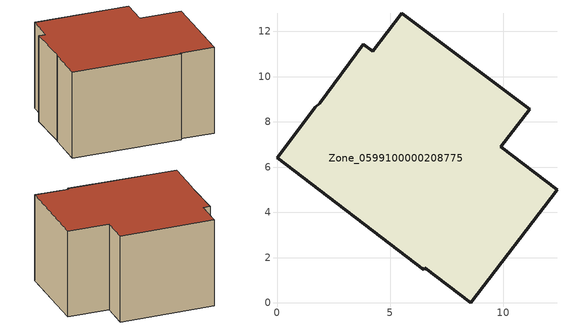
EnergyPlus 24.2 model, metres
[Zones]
Zone_0599100000208775
 floor ground (C_G): 5.51,12.8 11.17,8.56 9.9,6.89 12.38,5 8.56,0 6.54,1.54 6.48,1.45 0,6.4 1.69,8.63 1.9,8.83 3.82,11.44 4.24,11.13 z0
 wall outside (C_F): 11.17,8.56 5.51,12.8 4.24,11.13 3.82,11.44 1.9,8.83 1.69,8.63 0,6.4 6.48,1.45 6.54,1.54 8.56,0 12.38,5 9.9,6.89 11.17,8.56 z0:6.65
 roof outside (C_R): 1.9,8.83 1.69,8.63 0,6.4 6.48,1.45 6.54,1.54 8.56,0 12.38,5 9.9,6.89 11.17,8.56 5.51,12.8 4.24,11.13 3.82,11.44 z6.65
[BUILDING]
Pand.0599100000208775: North Axis=0; Terrain=City; Loads Convergence Tolerance Value=0.04; Temperature Convergence Tolerance Value=0.4; Solar Distribution=FullExterior; Maximum Number of Warmup Days=25; Minimum Number of Warmup Days=1
[Site:Location]
Rotterdam.The.Hague.AP_ZH_NLD Design_Conditions: Latitude=51.96; Longitude=4.45; Time Zone=1; Elevation=-4.5
[SITE:GROUNDTEMPERATURE:BUILDINGSURFACE]
18, 18, 18, 18, 18, 18, 18, 18, 18, 18, 18, 18
[MATERIAL] Thermal Absorptance=0.9; Solar Absorptance=0.7; Visible Absorptance=0.7
Name | Roughness | Thickness | Conductivity | Density | Specific Heat
G.D.1965 | MediumSmooth | 0.15 | 1 | 540 | 1210
F.D.1965 | Rough | 0.3 | 0.857143 | 1920 | 840
R.D.1965 | MediumRough | 0.2 | 0.08 | 1500 | 1000
[CONSTRUCTION]
C_G: G.D.1965
C_F: F.D.1965
C_R: R.D.1965
[ZONE]
Zone_0599100000208775: Type=1; Multiplier=1; Ceiling Height=Autocalculate; Volume=Autocalculate; Floor Area=autocalculate; Part of Total Floor Area=Yes
[ZONEINFILTRATION:DESIGNFLOWRATE]
Infil_Zone_0599100000208775: Zone or ZoneList or Space or SpaceList=Zone_0599100000208775; Schedule=AlwaysOn; Design Flow Rate Calculation Method=Flow/Area; Flow Rate per Floor Area=0.0042; Constant Term Coefficient=1; Temperature Term Coefficient=0; Velocity Term Coefficient=0; Velocity Squared Term Coefficient=0
[HVACTEMPLATE:ZONE:IDEALLOADSAIRSYSTEM]
Zone_0599100000208775: Maximum Heating Supply Air Temperature=50; Minimum Cooling Supply Air Temperature=13; Maximum Heating Supply Air Humidity Ratio=0.0156; Minimum Cooling Supply Air Humidity Ratio=0.0077; Heating Limit=NoLimit; Cooling Limit=NoLimit; Dehumidification Control Type=ConstantSensibleHeatRatio; Cooling Sensible Heat Ratio=0.7; Dehumidification Setpoint=60; Humidification Control Type=None; Humidification Setpoint=30; Outdoor Air Method=None; Outdoor Air Flow Rate per Person=0.00944; Outdoor Air Flow Rate per Zone Floor Area=0; Outdoor Air Flow Rate per Zone=0; Demand Controlled Ventilation Type=None; Outdoor Air Economizer Type=NoEconomizer; Heat Recovery Type=None; Sensible Heat Recovery Effectiveness=0.7; Latent Heat Recovery Effectiveness=0.65
[ZONECONTROL:THERMOSTAT]
ThermostatControl_Zone_0599100000208775: Zone or ZoneList=Zone_0599100000208775; Control Type Schedule=DualSetpointControlType; Control 1=Thermostat_Zone_0599100000208775; Temperature Difference Between Cutout And Setpoint=0
[THERMOSTATSETPOINT:DUALSETPOINT]
Thermostat_Zone_0599100000208775: Heating Setpoint Temperature Schedule=HeatingSetpoint_Zone_0599100000208775; Cooling Setpoint Temperature Schedule=CoolingSetpoint_Zone_0599100000208775
[SCHEDULE:COMPACT]
HeatingSetpoint_Zone_0599100000208775: Through: 12/31, For: AllDays, Until: 24:00, 21
CoolingSetpoint_Zone_0599100000208775: Through: 12/31, For: AllDays, Until: 24:00, 24
DualSetpointControlType: Through: 12/31, For: AllDays, Until: 24:00, 4
AlwaysOn: Through: 12/31, For: AllDays, Until: 24:00, 1
